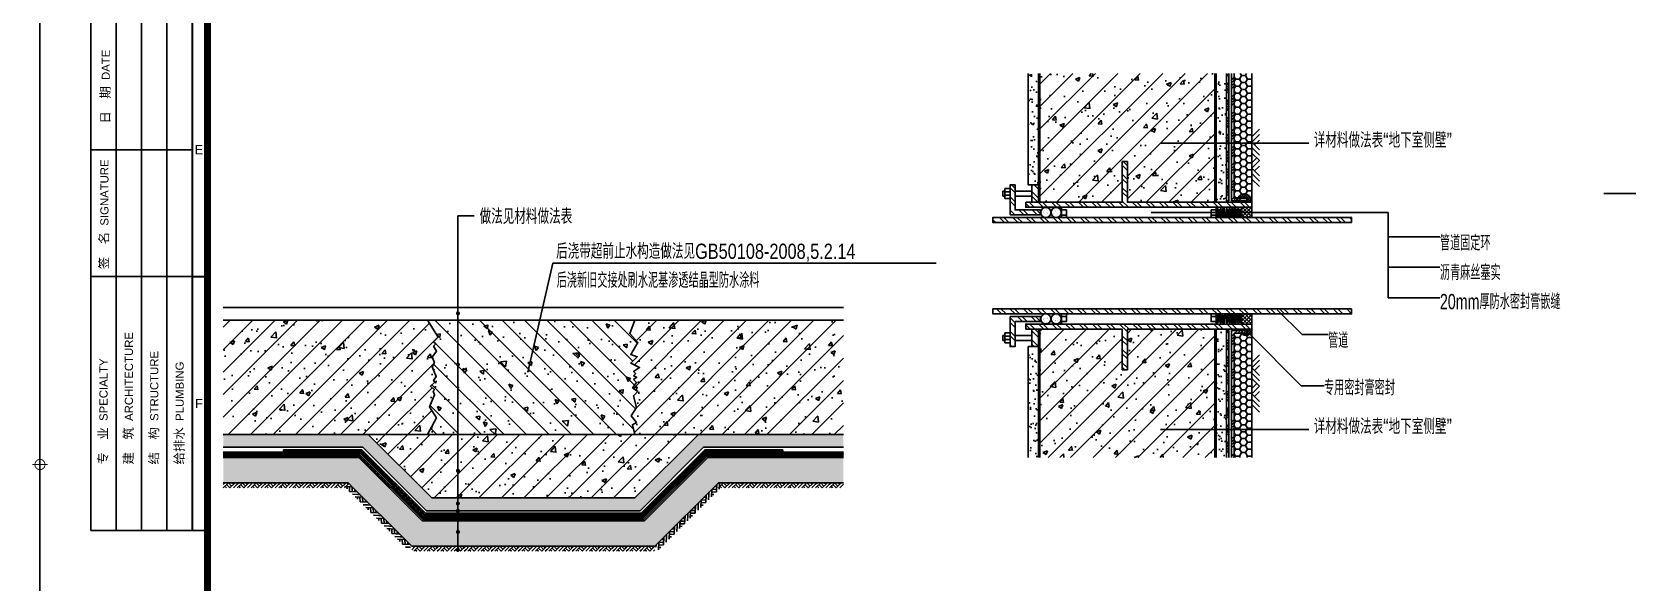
# Model space of a CAD drawing. Extents: x 447078 to 1776277, y 243534 to 519428.
# Drawn here: x 518963 to 525244, y 293399 to 295565 of the extents above; entities that cross this region are included whole.
import ezdxf
from ezdxf.enums import TextEntityAlignment as Align

# ---------------------------------------------------------------- set-up
doc = ezdxf.new("R2010")
doc.units = 0
doc.header["$LTSCALE"] = 1000
doc.header["$MEASUREMENT"] = 0
for name, color, linetype in [('DETL-THIN', 192, 'Continuous'), ('ELEV-THIN', 9, 'Continuous'), ('G-0-XREF', 2, 'Continuous'), ('GNRL-ANNO-DIMS', 3, 'Continuous'), ('HATH', 8, 'Continuous'), ('PUB-TEXT', 7, 'Continuous'), ('WALL', 130, 'Continuous'), ('WALL-HATH', 251, 'Continuous'), ('WALL-SHER', 210, 'Continuous'), ('图框CCDI_B0GA1+0.00$0$G-ANNO-TEXT', 33, 'Continuous'), ('图框CCDI_B0GA1+0.00$0$G-BORD', 3, 'Continuous')]:
    doc.layers.add(name, color=color, linetype=linetype)
doc.styles.add('ZJDZ', font='zjdz-s.shx', dxfattribs={"width": 0.7, "bigfont": 'zjdz.shx'})
doc.styles.add('图框CCDI_B0GA1+0.00$0$CCDI_T_G01', font='arial.ttf')
pattern_1 = [(45, (525083.4796, 304103.722), (-4.4194174, 4.4194174), []), (135, (525083.4796, 304103.722), (-4.4194174, -4.4194174), [])]
pattern_2 = [(45, (129581.165, 383106.45), (-44.194174, 44.194174), []), (50, (129581.16, 383106.45), (179.315046, -15.688034), [18.75, -206.25]), (355, (129581.16, 383106.45), (-34.68783, 188.04803), [15, -165]), (100.4514, (129596.1, 383105.14), (144.627345, 172.359886), [15.93505, -175.28553]), (46.1842, (129581.16, 383156.45), (266.81026, -41.37975), [28.125, -309.375]), (96.6356, (129603.4, 383153), (233.66568, 243.52947), [23.90257, -262.92825]), (351.1842, (129581.16, 383156.45), (233.66549, 243.52965), [22.5, -247.5]), (21, (129606.16, 383143.95), (149.226763, -100.65472), [18.75, -206.25]), (326, (129606.16, 383143.95), (60.82883, 181.28751), [15, -165]), (71.4514, (129618.6, 383135.56), (210.05566, 80.632624), [15.93505, -175.28553]), (37.5, (129581.165, 383106.45), (3.039964, 83.223463), [0, -163, 0, -167.5, 0, -165.625]), (7.5, (129581.165, 383106.45), (65.767384, 98.602928), [0, -95.5, 0, -159.25, 0, -63.125]), (327.5, (129525.415, 383106.45), (133.455609, -5.638718), [0, -62.5, 0, -195, 0, -258.75]), (317.5, (129500.41, 383106.45), (145.796542, 25.026246), [0, -81.25, 0, -129.5, 0, -183.75])]
pattern_3 = [(0, (129581.165, 383106.451), (23.8125, 13.74815), [15.875, -31.75]), (120, (129581.165, 383106.451), (-23.81249716, 13.74815493), [15.875, -31.75]), (60, (129581.165, 383106.451), (2.84e-06, 27.49630493), [-31.75, 15.875])]
pattern_4 = [(37.5, (129581.165, 383106.45), (-1.6000313, 48.9413237), [0, -38.608, 0, -43.18, 0, -41.275]), (7.5, (129581.165, 383106.45), (44.952328, 71.68251), [0, -20.828, 0, -34.798, 0, -13.335]), (327.5, (129549.923, 383106.45), (79.099237, 0.1437185), [0, -12.7, 0, -45.72, 0, -59.69]), (317.5, (129549.92, 383106.45), (76.355645, 22.292932), [0, -6.35, 0, -29.972, 0, -34.29])]
pattern_5 = [(45, (129581.165, 383106.45), (-33.6759605, 33.6759605), []), (45, (129592.39, 383106.45), (-33.6759605, 33.6759605), []), (45, (129603.616, 383106.45), (-33.6759605, 33.6759605), []), (45, (129614.84, 383106.45), (-33.6759605, 33.6759605), [])]
pattern_6 = [(50, (129116.3, 385695.5), (71.726018, -6.2752135), [7.5, -82.5]), (355, (129116.3, 385695.5), (-13.875133, 75.219213), [6, -66]), (100.4514, (129122.276, 385694.975), (57.850938, 68.943954), [6.374019, -70.114211]), (46.1842, (129116.3, 385715.5), (106.724105, -16.551901), [11.25, -123.75]), (96.6356, (129125.19, 385714.12), (93.46627, 97.411787), [9.56103, -105.1713]), (351.1842, (129116.3, 385715.5), (93.466195, 97.41186), [9, -99]), (21, (129126.3, 385710.5), (59.690705, -40.261889), [7.5, -82.5]), (326, (129126.3, 385710.5), (24.331533, 72.515005), [6, -66]), (71.4514, (129131.27, 385707.14), (84.022263, 32.25305), [6.374019, -70.114211]), (37.5, (129116.3, 385695.498), (1.2159855, 33.2893854), [0, -65.2, 0, -67, 0, -66.25]), (7.5, (129116.3, 385695.498), (26.3069537, 39.4411712), [0, -38.2, 0, -63.7, 0, -25.25]), (327.5, (129094, 385695.498), (53.3822436, -2.2554872), [0, -25, 0, -78, 0, -103.5]), (317.5, (129084, 385695.5), (58.318617, 10.010498), [0, -32.5, 0, -51.8, 0, -73.5])]
pattern_7 = [(45, (129116.3, 385695.5), (-44.194174, 44.194174), []), (50, (129116.3, 385695.5), (179.315046, -15.688034), [18.75, -206.25]), (355, (129116.3, 385695.5), (-34.68783, 188.04803), [15, -165]), (100.4514, (129131.24, 385694.19), (144.627345, 172.359886), [15.93505, -175.28553]), (46.1842, (129116.3, 385745.5), (266.81026, -41.37975), [28.125, -309.375]), (96.6356, (129138.53, 385742.05), (233.66568, 243.52947), [23.90257, -262.92825]), (351.1842, (129116.3, 385745.5), (233.66549, 243.52965), [22.5, -247.5]), (21, (129141.3, 385733), (149.226763, -100.65472), [18.75, -206.25]), (326, (129141.3, 385733), (60.82883, 181.28751), [15, -165]), (71.4514, (129153.73, 385724.61), (210.05566, 80.632624), [15.93505, -175.28553]), (37.5, (129116.3, 385695.5), (3.039964, 83.223463), [0, -163, 0, -167.5, 0, -165.625]), (7.5, (129116.3, 385695.5), (65.767384, 98.602928), [0, -95.5, 0, -159.25, 0, -63.125]), (327.5, (129060.55, 385695.5), (133.455609, -5.638718), [0, -62.5, 0, -195, 0, -258.75]), (317.5, (129035.55, 385695.5), (145.796542, 25.026246), [0, -81.25, 0, -129.5, 0, -183.75])]
pattern_8 = [(45, (129116.299, 385695.498), (-13.4703842, 13.4703842), []), (45, (129120.79, 385695.498), (-13.4703842, 13.4703842), []), (45, (129125.28, 385695.498), (-13.4703842, 13.4703842), []), (45, (129129.77, 385695.498), (-13.4703842, 13.4703842), [])]

# ---------------------------------------------------------------- blocks, each defined once
blk = doc.blocks.new('图框CCDI_B0GA1+0.00$0$MidPoitent')
at = {"const_width": 0.18}
for points in [[(-1.5, 0), (1.5, 0)], [(0, -1.5), (0, 1.5)]]:
    blk.add_lwpolyline(points, dxfattribs=at)
blk.add_lwpolyline([(0, -1, 1), (0, 1, 1), (0, -1, 1)], format="xyb", dxfattribs=at)
blk = doc.blocks.new('图框CCDI_B0GA1+0.00')
at = {"layer": '图框CCDI_B0GA1+0.00$0$G-BORD'}
for p, q in [((1500, 58400), (1500, 28400)), ((2000, 58400), (2000, 28400)), ((2500, 58400), (2500, 28400)), ((3000, 35900), (1000, 35900)), ((3000, 33400), (1000, 33400)), ((3050, 33400), (3300, 33400)), ((3300, 28400), (3050, 28400)), ((3300, 28400), (3050, 28400))]:
    blk.add_line(p, q, dxfattribs=at)
blk.add_lwpolyline([(0, 59400), (84100, 59400), (84100, 0), (0, 0)], close=True, dxfattribs=at)
at = {"layer": '图框CCDI_B0GA1+0.00$0$G-BORD', "const_width": 35}
for points in [[(1000, 58400), (1000, 28400)], [(3000, 58400), (3000, 28400)], [(3300, 33400), (3000, 33400)], [(3300, 28400), (1000, 28400)]]:
    blk.add_lwpolyline(points, dxfattribs=at)
at = {"layer": '图框CCDI_B0GA1+0.00$0$G-BORD', "const_width": 140}
blk.add_lwpolyline([(3300, 58400), (83100, 58400), (83100, 1000), (3300, 1000)], close=True, dxfattribs=at)
at = {"layer": '图框CCDI_B0GA1+0.00$0$G-BORD', "xscale": 100, "yscale": 100, "zscale": 100, "rotation": 180}
blk.add_blockref('图框CCDI_B0GA1+0.00$0$MidPoitent', (0, 29700), dxfattribs=at)
at = {"layer": '图框CCDI_B0GA1+0.00$0$G-ANNO-TEXT', "style": '图框CCDI_B0GA1+0.00$0$CCDI_T_G01'}
for s, p in [('E', (3128, 35900)), ('F', (3130, 30900))]:
    blk.add_text(s, height=180, dxfattribs=at).set_placement(p, align=Align.MIDDLE_CENTER)
at = {"layer": '图框CCDI_B0GA1+0.00$0$G-ANNO-TEXT', "char_height": 200, "rotation": 90, "style": '图框CCDI_B0GA1+0.00$0$CCDI_T_G01'}
for s, insert, width, attachment_point, line_spacing_factor in [('{\\fSimSun|b0|i0|c134|p54;\\H0.9x;日  期 \\fArial|b0|i0|c0|p39;\\H0.8889x;DATE}', (1295, 37141), 2500, 5, 0.96), ('{\\fSimSun|b0|i0|c134|p54;\\H0.9x;签  名 \\fArial|b0|i0|c0|p34;\\H0.8889x;SIGNATURE}', (1268, 33546), 3400, 4, 0.9), ('{\\fSimSun|b0|i0|c134|p54;\\H0.9x;建  筑\\fSimSun|b0|i0|c0|p54; \\fArial|b0|i0|c0|p34;\\H0.8889x;ARCHITECTURE}', (1750, 29700), 5000, 4, 0.9), ('{\\fSimSun|b0|i0|c134|p54;\\H0.9x;专  业\\fSimSun|b0|i0|c0|p54; \\fArial|b0|i0|c0|p34;\\H0.8889x;SPECIALTY}', (1250, 29700), 5000, 4, 0.9), ('{\\fSimSun|b0|i0|c134|p54;\\H0.9x;结  构\\fSimSun|b0|i0|c0|p54; \\fArial|b0|i0|c0|p34;\\H0.8889x;STRUCTURE}', (2250, 29700), 5000, 4, 0.9), ('{\\fSimSun|b0|i0|c134|p54;\\H0.9x;给排水\\fSimSun|b0|i0|c0|p54; \\fArial|b0|i0|c0|p34;\\H0.8889x;PLUMBING}', (2750, 29700), 3400, 4, 0.9)]:
    blk.add_mtext(s, dxfattribs=dict(at, insert=insert, width=width, attachment_point=attachment_point, line_spacing_factor=line_spacing_factor))
blk = doc.blocks.new('EARTH')
at = {"layer": 'ELEV-THIN'}
for p, q in [((-3, -3), (0, 0)), ((3, -3), (0, 0)), ((7.24, -3), (10.24, 0)), ((13.24, -3), (10.24, 0)), ((-7.24, -3), (-4.24, 0)), ((-5.12, -3), (-2.12, 0)), ((0.88, -3), (-1.06, -1.06)), ((4.06, -1.94), (2.12, 0)), ((3, -3), (6, 0)), ((5.12, -3), (8.12, 0)), ((11.12, -3), (9.18, -1.06)), ((15.36, -3), (12.36, 0))]:
    blk.add_line(p, q, dxfattribs=at)
blk = doc.blocks.new('*X3559')
at = {"color": 0}
for p, q in [((2211.16, -440.49), (2213.08, -438.57)), ((2211.16, -439.79), (2212.37, -438.57)), ((2211.16, -439.08), (2211.67, -438.57)), ((2212.58, -440.57), (2211.16, -439.15)), ((2213.16, -440.44), (2211.29, -438.57)), ((2211.79, -440.57), (2213.16, -439.2)), ((2213.16, -439.73), (2211.99, -438.57)), ((2213.16, -439.03), (2212.7, -438.57)), ((2211.87, -440.57), (2211.16, -439.86)), ((2211.17, -440.57), (2211.16, -440.56)), ((2212.49, -440.57), (2213.16, -439.91))]:
    blk.add_line(p, q, dxfattribs=at)
blk = doc.blocks.new('*X3560')
at = {"color": 0}
for p, q in [((2157.15, -439.67), (2157.15, -439.67)), ((2157.19, -439.39), (2157.19, -439.39)), ((2157.19, -439.56), (2157.19, -439.56)), ((2157.42, -439.21), (2157.42, -439.21)), ((2157.75, -438.93), (2157.75, -438.93)), ((2157.83, -438.9), (2157.83, -438.9)), ((2157.83, -439.58), (2157.83, -439.58)), ((2157.92, -439.66), (2157.92, -439.66)), ((2158.09, -439.55), (2158.09, -439.55)), ((2158.46, -439.4), (2158.46, -439.4)), ((2158.5, -439.5), (2158.5, -439.5)), ((2158.74, -439.56), (2158.74, -439.56)), ((2159.14, -438.88), (2159.14, -438.88)), ((2159.18, -439.41), (2159.18, -439.41)), ((2159.31, -438.93), (2159.31, -438.93)), ((2159.42, -439.22), (2159.42, -439.22)), ((2159.44, -439.37), (2159.44, -439.37)), ((2159.52, -439.31), (2159.52, -439.31)), ((2159.81, -439.35), (2159.81, -439.35)), ((2159.84, -439.32), (2159.84, -439.32)), ((2160.3, -439.56), (2160.3, -439.56)), ((2160.52, -439.23), (2160.52, -439.23)), ((2156.74, -439.73), (2156.74, -439.73)), ((2157.22, -440.35), (2157.22, -440.35)), ((2157.4, -439.7), (2157.4, -439.7)), ((2157.86, -439.86), (2157.86, -439.86)), ((2158.01, -439.75), (2158.01, -439.75)), ((2158.15, -440.18), (2158.15, -440.18)), ((2158.95, -439.7), (2158.95, -439.7)), ((2159.17, -439.84), (2159.17, -439.84)), ((2159.71, -440.18), (2159.71, -440.18)), ((2159.85, -440.31), (2159.85, -440.31)), ((2159.95, -439.71), (2159.95, -439.71)), ((2160.45, -439.85), (2160.45, -439.85)), ((2160.45, -440.16), (2160.45, -440.16)), ((2160.51, -439.69), (2160.51, -439.69))]:
    blk.add_line(p, q, dxfattribs=at)
blk = doc.blocks.new('$LinePat$素土夯实')
at = {"color": 0}
for p, q in [((0, -210), (210, 0)), ((120, -300), (420, 0)), ((420, 0), (608, -188)), ((495, -300), (795, 0)), ((615, 0), (705, -90)), ((210, -210), (300, -300)), ((315, -105), (502, -293)), ((705, -300), (795, -210))]:
    blk.add_line(p, q, dxfattribs=at)

msp = doc.modelspace()

# ---------------------------------------------------------------- hatches: boundary and pattern name
at = {"layer": 'HATH'}
h = msp.add_hatch(dxfattribs=at)
h.set_pattern_fill('HONEY', color=256, scale=10, style=0)
h.set_pattern_definition(pattern_3)
h.paths.add_polyline_path([(523766.4, 295401.2), (523696.4, 295401.2), (523696.4, 294909.6), (523711.4, 294909.6, -0.763796), (523766.4, 294902.6), (523766.4, 294939.6)])
h = msp.add_hatch(dxfattribs=at)
h.set_pattern_fill('ANSI32', color=256, scale=100, angle=1530, style=0)
h.set_pattern_definition([(135, (447213.826, 303147.238), (-26.516504, -26.516504), []), (135, (447213.826, 303164.916), (-26.516504, -26.516504), [])])
h.paths.add_polyline_path([(524159, 294814.6), (522747.2, 294814.6), (522747.2, 294834.6), (524159, 294834.6)])
h.paths.add_polyline_path([(522876.5, 294894.6), (523256.4, 294894.6), (523256.4, 295054.6), (523276.4, 295054.6), (523276.4, 294894.6), (523766.4, 294894.6), (523766.4, 294874.6), (522876.5, 294874.6)])
h.paths.add_polyline_path([(522814.4, 294844.6), (522934.4, 294844.6), (522934.4, 294864.6), (522834.4, 294864.6), (522834.4, 294962.9), (522814.4, 294962.9)])
h.paths.add_polyline_path([(522900.5, 294962.9), (522900.5, 294894.6), (522926.4, 294894.6), (522926.4, 294962.9)], flags=17)
h.paths.add_polyline_path([(524159, 294474.6), (522747.2, 294474.6), (522747.2, 294454.6), (524159, 294454.6)])
h.paths.add_polyline_path([(522814.4, 294444.6), (522934.4, 294444.6), (522934.4, 294424.6), (522834.4, 294424.6), (522834.4, 294326.2), (522814.4, 294326.2)])
h.paths.add_polyline_path([(522900.5, 294326.2), (522900.5, 294394.6), (522926.4, 294394.6), (522926.4, 294326.2)], flags=17)
h.paths.add_polyline_path([(522876.5, 294394.6), (523256.4, 294394.6), (523256.4, 294234.6), (523276.4, 294234.6), (523276.4, 294394.6), (523766.4, 294394.6), (523766.4, 294414.6), (522876.5, 294414.6)])
h = msp.add_hatch(dxfattribs=at)
h.set_pattern_fill('ANSI37', color=256, scale=50, angle=1440, style=0)
h.set_pattern_definition(pattern_1)
h.paths.add_polyline_path([(523711.4, 294909.6), (523746.4, 294909.6), (523746.4, 294899.6), (523746.4, 294894.6), (523766.4, 294894.6), (523766.4, 294902.6, 0.763796)])
h = msp.add_hatch(dxfattribs=at)
h.set_pattern_fill('HONEY', color=256, scale=10, style=0)
h.set_pattern_definition(pattern_3)
h.paths.add_polyline_path([(523766.4, 294390.9, -0.705071), (523724.3, 294379.6), (523696.4, 294379.6), (523696.4, 293889.4), (523766.4, 293889.4)])
h = msp.add_hatch(dxfattribs=at)
h.set_pattern_fill('ANSI37', color=256, scale=50, angle=1440, style=0)
h.set_pattern_definition(pattern_1)
h.paths.add_polyline_path([(523766.4, 294390.9), (523766.4, 294394.6), (523746.4, 294394.6), (523746.4, 294389.6), (523746.4, 294379.6), (523724.3, 294379.6, 0.705071)])
h = msp.add_hatch(dxfattribs=at)
h.set_pattern_fill('ANSI34', color=256, scale=2, style=0)
h.set_pattern_definition(pattern_8)
h.paths.add_polyline_path([(520258.3, 293909.8), (519716.4, 293909.8), (519716.4, 293904.8), (520256.2, 293904.8), (520506.2, 293654.8), (520937.3, 293654.8), (520937.3, 293659.8), (520508.3, 293659.8)])
h = msp.add_hatch(dxfattribs=at)
h.set_pattern_fill('ANSI34', color=256, scale=2, style=0)
h.set_pattern_definition(pattern_8)
h.paths.add_polyline_path([(520254.1, 293899.8), (519716.4, 293899.8), (519716.4, 293894.8), (520252, 293894.8), (520502, 293644.8), (520937.3, 293644.8), (520937.3, 293649.8), (520504.1, 293649.8)])
h = msp.add_hatch(dxfattribs=at)
h.set_pattern_fill('ANSI34', color=256, scale=2, style=0)
h.set_pattern_definition(pattern_8)
h.paths.add_polyline_path([(520262.4, 293919.8), (519954.1, 293919.8), (519954.1, 293914.8), (520260.3, 293914.8), (520510.3, 293664.8), (520937.3, 293664.8), (520937.3, 293669.8), (520512.4, 293669.8)])
h = msp.add_hatch(dxfattribs=at)
h.set_pattern_fill('ANSI34', color=256, scale=2, style=0)
h.set_pattern_definition(pattern_8)
h.paths.add_polyline_path([(521920.4, 293919.8), (521612.1, 293919.8), (521362.1, 293669.8), (520937.3, 293669.8), (520937.3, 293664.8), (521364.2, 293664.8), (521614.2, 293914.8), (521920.4, 293914.8)])
h = msp.add_hatch(dxfattribs=at)
h.set_pattern_fill('ANSI34', color=256, scale=2, style=0)
h.set_pattern_definition(pattern_8)
h.paths.add_polyline_path([(522158.1, 293909.8), (521616.2, 293909.8), (521366.2, 293659.8), (520937.3, 293659.8), (520937.3, 293654.8), (521368.3, 293654.8), (521618.3, 293904.8), (522158.1, 293904.8)])
h = msp.add_hatch(dxfattribs=at)
h.set_pattern_fill('ANSI34', color=256, scale=2, style=0)
h.set_pattern_definition(pattern_8)
h.paths.add_polyline_path([(522158.1, 293904.8), (521618.3, 293904.8), (521368.3, 293654.8), (520937.3, 293654.8), (520937.3, 293649.8), (521370.4, 293649.8), (521620.4, 293899.8), (522158.1, 293899.8)])
at = {"layer": 'WALL-HATH'}
h = msp.add_hatch(dxfattribs=at)
h.set_pattern_fill('AR-SAND', color=256, scale=20, style=0)
h.set_pattern_definition(pattern_4)
h.paths.add_polyline_path([(522886.4, 294962.9), (522900.5, 294962.9), (522926.4, 294962.9), (522926.4, 295401.2), (522886.4, 295401.2)])
h = msp.add_hatch(dxfattribs=at)
h.set_pattern_fill('钢筋混凝土', color=256, scale=25, style=0)
h.set_pattern_definition(pattern_2)
h.paths.add_polyline_path([(523276.4, 295054.6), (523276.4, 294894.6), (523620.4, 294894.6), (523620.4, 295401.2), (522932.4, 295401.2), (522932.4, 294894.6), (523256.4, 294894.6), (523256.4, 295054.6)])
h = msp.add_hatch(dxfattribs=at)
h.set_pattern_fill('AR-SAND', color=256, scale=20, style=0)
h.set_pattern_definition(pattern_4)
h.paths.add_polyline_path([(523666.4, 295401.2), (523626.4, 295401.2), (523626.4, 294894.6), (523666.4, 294894.6), (523666.4, 294899.6)])
h = msp.add_hatch(dxfattribs=at)
h.set_pattern_fill('ANSI34', color=256, scale=5, style=0)
h.set_pattern_definition(pattern_5)
h.paths.add_polyline_path([(523666.4, 294899.6), (523676.4, 294899.6), (523676.4, 295401.2), (523666.4, 295401.2)])
h.paths.add_polyline_path([(523686.4, 294899.6), (523746.4, 294899.6), (523746.4, 294909.6), (523696.4, 294909.6), (523696.4, 295401.2), (523686.4, 295401.2)])
h = msp.add_hatch(dxfattribs=at)
h.set_pattern_fill('钢筋混凝土', color=256, scale=25, style=0)
h.set_pattern_definition(pattern_7)
h.paths.add_polyline_path([(520538.6, 294246.6), (520547.9, 294262.9), (520538.6, 294284.8), (520556.5, 294308.4), (520544.7, 294327.3), (520553.4, 294336.4), (520544.9, 294344.4), (520562.1, 294362.8), (520520.9, 294429.8), (519716.4, 294429.8), (519716.4, 293979.8), (520520.9, 293979.8), (520556, 294045.8), (520528.7, 294088.4), (520548.8, 294136.2), (520543.2, 294150.8), (520547.9, 294156), (520532.3, 294169.8), (520549.3, 294186.2), (520544.4, 294192.6), (520555, 294208.2)])
h.paths.add_polyline_path([(522158.1, 294429.8), (521337.3, 294429.8), (521317, 294377.8), (521348.9, 294342), (521321, 294294.3), (521346.5, 294285.9), (521321.1, 294261.4), (521355.5, 294243.1), (521332.2, 294228), (521339.8, 294220.3), (521340.5, 294219.6), (521332, 294210.9), (521344.3, 294205.2), (521332, 294195.9), (521337.3, 294191.1), (521343.7, 294185.2), (521328.5, 294163.8), (521348.5, 294149.1), (521331.9, 294131.9), (521344.1, 294086.6), (521323, 294053.3), (521343.3, 294027.7), (521327.5, 294018.5), (521337.3, 293979.8), (522158.1, 293979.8)])
h = msp.add_hatch(dxfattribs=at)
h.set_pattern_fill('钢筋混凝土', color=256, scale=25, angle=90, style=0)
h.set_pattern_definition([(135, (129116.3, 385695.5), (-44.194174, -44.194174), []), (140, (129116.3, 385695.5), (15.688034, 179.315046), [18.75, -206.25]), (85, (129116.3, 385695.5), (-188.04803, -34.68783), [15, -165]), (190.4514, (129117.6, 385710.44), (-172.359886, 144.627345), [15.93505, -175.28553]), (136.1842, (129066.3, 385695.5), (41.37975, 266.81026), [28.125, -309.375]), (186.6356, (129069.75, 385717.73), (-243.52947, 233.66568), [23.90257, -262.92825]), (81.1842, (129066.3, 385695.5), (-243.52965, 233.66549), [22.5, -247.5]), (111, (129078.8, 385720.5), (100.65472, 149.226763), [18.75, -206.25]), (56, (129078.8, 385720.5), (-181.28751, 60.82883), [15, -165]), (161.4514, (129087.19, 385732.93), (-80.632624, 210.05566), [15.93505, -175.28553]), (127.5, (129116.3, 385695.5), (-83.223463, 3.039964), [0, -163, 0, -167.5, 0, -165.625]), (97.5, (129116.3, 385695.5), (-98.602928, 65.767384), [0, -95.5, 0, -159.25, 0, -63.125]), (57.5, (129116.3, 385639.75), (5.638718, 133.455609), [0, -62.5, 0, -195, 0, -258.75]), (47.5, (129116.3, 385614.75), (-25.026246, 145.796542), [0, -81.25, 0, -129.5, 0, -183.75])])
h.paths.add_polyline_path([(521337.3, 293979.8), (521319.9, 294048.5), (521344.1, 294086.6), (521324.7, 294158.6), (521343.7, 294185.2), (521324.3, 294203), (521340.5, 294219.6), (521339.8, 294220.3), (521332.2, 294228), (521355.5, 294243.1), (521321.1, 294261.4), (521346.5, 294285.9), (521321, 294294.3), (521348.9, 294342), (521317, 294377.8), (521337.3, 294429.8), (520520.9, 294429.8), (520562.1, 294362.8), (520544.9, 294344.4), (520553.4, 294336.4), (520544.7, 294327.3), (520556.5, 294308.4), (520538.6, 294284.8), (520547.9, 294262.9), (520538.6, 294246.6), (520560, 294196.6), (520532.3, 294169.8), (520554.6, 294150.1), (520528.7, 294088.4), (520556, 294045.8), (520520.9, 293979.8)])
h = msp.add_hatch(dxfattribs=at)
h.set_pattern_fill('钢筋混凝土', color=256, scale=25, style=0)
h.set_pattern_definition(pattern_2)
h.paths.add_polyline_path([(523276.4, 294394.6), (523276.4, 294234.6), (523256.4, 294234.6), (523256.4, 294394.6), (522932.4, 294394.6), (522932.4, 293889.4), (523620.4, 293889.4), (523620.4, 294394.6)])
h = msp.add_hatch(dxfattribs=at)
h.set_pattern_fill('AR-SAND', color=256, scale=20, style=0)
h.set_pattern_definition(pattern_4)
h.paths.add_polyline_path([(523666.4, 294389.6), (523666.4, 294394.6), (523626.4, 294394.6), (523626.4, 293889.4), (523666.4, 293889.4)])
h = msp.add_hatch(dxfattribs=at)
h.set_pattern_fill('ANSI34', color=256, scale=5, style=0)
h.set_pattern_definition(pattern_5)
h.paths.add_polyline_path([(523666.4, 293889.4), (523676.4, 293889.4), (523676.4, 294389.6), (523666.4, 294389.6)])
h.paths.add_polyline_path([(523686.4, 293889.4), (523696.4, 293889.4), (523696.4, 294379.6), (523746.4, 294379.6), (523746.4, 294389.6), (523686.4, 294389.6)])
h = msp.add_hatch(dxfattribs=at)
h.set_pattern_fill('AR-SAND', color=256, scale=20, style=0)
h.set_pattern_definition(pattern_4)
h.paths.add_polyline_path([(522926.4, 294326.2), (522900.5, 294326.2), (522886.4, 294326.2), (522886.4, 293889.4), (522926.4, 293889.4)])
h = msp.add_hatch(dxfattribs=at)
h.set_pattern_fill('混凝土', color=256, scale=10, style=0)
h.set_pattern_definition(pattern_6)
h.paths.add_polyline_path([(520287.3, 293979.8), (519716.4, 293979.8), (519716.4, 293929.8), (520266.5, 293929.8), (520516.5, 293679.8), (521358, 293679.8), (521608, 293929.8), (522158.1, 293929.8), (522158.1, 293979.8), (521587.3, 293979.8), (521337.3, 293729.8), (520537.3, 293729.8)])
h = msp.add_hatch(dxfattribs=at)
h.set_pattern_fill('钢筋混凝土', color=256, scale=25, style=0)
h.set_pattern_definition(pattern_7)
h.paths.add_polyline_path([(520287.3, 293979.8), (520537.3, 293729.8), (521337.3, 293729.8), (521587.3, 293979.8)])
h = msp.add_hatch(dxfattribs=at)
h.set_pattern_fill('混凝土', color=256, scale=10, style=0)
h.set_pattern_definition(pattern_6)
h.paths.add_polyline_path([(521666, 293789.8), (522158.1, 293789.8), (522158.1, 293889.8), (521624.5, 293889.8), (521374.5, 293639.8), (520500, 293639.8), (520250, 293889.8), (519716.4, 293889.8), (519716.4, 293789.8), (520208.6, 293789.8), (520458.6, 293539.8), (521416, 293539.8)])

# ---------------------------------------------------------------- linework, layer by layer
at = {"layer": 'DETL-THIN'}
for p, q in [((522926.4, 295401.2), (522926.4, 294962.9)), ((523626.4, 295401.2), (523626.4, 294894.6)), ((523666.4, 294899.6), (523666.4, 295401.2)), ((523676.4, 295401.2), (523676.4, 294899.6)), ((523686.4, 295401.2), (523686.4, 294899.6)), ((523696.4, 295401.2), (523696.4, 294909.6)), ((523766.4, 295401.2), (523766.4, 294939.6)), ((522794.4, 294938.8), (522785.5, 294938.8)), ((522785.5, 294938.8), (522785.5, 294918.8)), ((522794.4, 294918.8), (522785.5, 294918.8)), ((522794.4, 294948.8), (522794.4, 294908.8)), ((522814.4, 294948.8), (522794.4, 294948.8)), ((522814.4, 294935.4), (522794.4, 294935.4)), ((522814.4, 294922.2), (522794.4, 294922.2)), ((522814.4, 294908.8), (522794.4, 294908.8)), ((522900.5, 294938.8), (522834.4, 294938.8)), ((522900.5, 294918.8), (522834.4, 294918.8)), ((523696.4, 294909.6), (523746.4, 294909.6)), ((523746.4, 294909.6), (523746.4, 294899.6)), ((523766.4, 294939.6), (523766.4, 294894.6)), ((523016.5, 294843.9), (523016.5, 294834.6)), ((523036.5, 294843.9), (523036.5, 294834.6)), ((523606.4, 294843.9), (523606.4, 294834.6)), ((523626.4, 294843.9), (523626.4, 294834.6)), ((523676.4, 294899.6), (523666.4, 294899.6)), ((523666.4, 294899.6), (523666.4, 294894.6)), ((523746.4, 294899.6), (523686.4, 294899.6)), ((523746.4, 294899.6), (523746.4, 294894.6)), ((519716.4, 294479.8), (522158.1, 294479.8)), ((523016.5, 294445.2), (523016.5, 294454.6)), ((523036.5, 294445.2), (523036.5, 294454.6)), ((523606.4, 294445.2), (523606.4, 294454.6)), ((523626.4, 294445.2), (523626.4, 294454.6)), ((522794.4, 294370.4), (522785.5, 294370.4)), ((522785.5, 294350.4), (522785.5, 294370.4)), ((522794.4, 294350.4), (522785.5, 294350.4)), ((522814.4, 294380.4), (522794.4, 294380.4)), ((522794.4, 294340.4), (522794.4, 294380.4)), ((522814.4, 294367), (522794.4, 294367)), ((522814.4, 294353.8), (522794.4, 294353.8)), ((522814.4, 294340.4), (522794.4, 294340.4)), ((522900.5, 294370.4), (522834.4, 294370.4)), ((522900.5, 294350.4), (522834.4, 294350.4)), ((522926.4, 293889.4), (522926.4, 294394.6)), ((523626.4, 293889.4), (523626.4, 294394.6)), ((523666.4, 294389.6), (523666.4, 294394.6)), ((523666.4, 294389.6), (523666.4, 293889.4)), ((523666.4, 294389.6), (523676.4, 294389.6)), ((523676.4, 293889.4), (523676.4, 294389.6)), ((523686.4, 293889.4), (523686.4, 294389.6)), ((523746.4, 294389.6), (523686.4, 294389.6)), ((523696.4, 294379.6), (523746.4, 294379.6)), ((523696.4, 293889.4), (523696.4, 294379.6)), ((523746.4, 294389.6), (523746.4, 294394.6)), ((523746.4, 294379.6), (523746.4, 294389.6)), ((523766.4, 293889.4), (523766.4, 294394.6)), ((519716.4, 293909.8), (520258.3, 293909.8)), ((519716.4, 293904.8), (520256.2, 293904.8)), ((519716.4, 293899.8), (520254.1, 293899.8)), ((519954.1, 293919.8), (520262.4, 293919.8)), ((519954.1, 293914.8), (519954.1, 293919.8)), ((519954.1, 293914.8), (520260.3, 293914.8)), ((520254.1, 293899.8), (520504.1, 293649.8)), ((520256.2, 293904.8), (520506.2, 293654.8)), ((520258.3, 293909.8), (520508.3, 293659.8)), ((520260.3, 293914.8), (520510.3, 293664.8)), ((520262.4, 293919.8), (520512.4, 293669.8)), ((521612.1, 293919.8), (521362.1, 293669.8)), ((521614.2, 293914.8), (521364.2, 293664.8)), ((521616.2, 293909.8), (521366.2, 293659.8)), ((521618.3, 293904.8), (521368.3, 293654.8)), ((521620.4, 293899.8), (521370.4, 293649.8)), ((521920.4, 293919.8), (521612.1, 293919.8)), ((521920.4, 293914.8), (521614.2, 293914.8)), ((522158.1, 293909.8), (521616.2, 293909.8)), ((522158.1, 293904.8), (521618.3, 293904.8)), ((522158.1, 293899.8), (521620.4, 293899.8)), ((521920.4, 293914.8), (521920.4, 293919.8)), ((519716.4, 293894.8), (520252, 293894.8)), ((519716.4, 293889.8), (520250, 293889.8)), ((520250, 293889.8), (520500, 293639.8)), ((520252, 293894.8), (520502, 293644.8)), ((521622.5, 293894.8), (521372.5, 293644.8)), ((521624.5, 293889.8), (521374.5, 293639.8)), ((522158.1, 293894.8), (521622.5, 293894.8)), ((521624.5, 293889.8), (522158.1, 293889.8)), ((520504.1, 293649.8), (520937.3, 293649.8)), ((520506.2, 293654.8), (520937.3, 293654.8)), ((520508.3, 293659.8), (520937.3, 293659.8)), ((520510.3, 293664.8), (520937.3, 293664.8)), ((520512.4, 293669.8), (520937.3, 293669.8)), ((521362.1, 293669.8), (520937.3, 293669.8)), ((521364.2, 293664.8), (520937.3, 293664.8)), ((521366.2, 293659.8), (520937.3, 293659.8)), ((521368.3, 293654.8), (520937.3, 293654.8)), ((521370.4, 293649.8), (520937.3, 293649.8)), ((520500, 293639.8), (521374.5, 293639.8)), ((520502, 293644.8), (520937.3, 293644.8)), ((521372.5, 293644.8), (520937.3, 293644.8))]:
    msp.add_line(p, q, dxfattribs=at)
for points in [[(522886.4, 295401.2), (522886.4, 294962.9), (522900.5, 294962.9)], [(520520.9, 294429.8), (520562.1, 294362.8), (520544.9, 294344.4), (520553.4, 294336.4), (520544.7, 294327.3), (520556.5, 294308.4), (520538.6, 294284.8), (520547.9, 294262.9), (520538.6, 294246.6), (520555, 294208.2), (520544.4, 294192.6), (520549.3, 294186.2), (520532.3, 294169.8), (520547.9, 294156), (520543.2, 294150.8), (520548.8, 294136.2), (520528.7, 294088.4), (520556, 294045.8), (520520.9, 293979.8)], [(521337.3, 294429.8), (521317, 294377.8), (521348.9, 294342), (521321, 294294.3), (521346.5, 294285.9), (521346.5, 294285.9), (521346.5, 294285.9), (521321.1, 294261.4), (521355.5, 294243.1), (521332.2, 294228), (521339.8, 294220.3), (521340.5, 294219.6), (521332, 294210.9), (521344.3, 294205.2), (521332, 294195.9), (521332, 294195.9), (521337.3, 294191.1), (521343.7, 294185.2), (521328.5, 294163.8), (521348.5, 294149.1), (521331.9, 294131.9), (521344.1, 294086.6), (521323, 294053.3), (521343.3, 294027.7), (521327.5, 294018.5), (521337.3, 293979.8)], [(522886.4, 293889.4), (522886.4, 294326.2), (522900.5, 294326.2)]]:
    msp.add_lwpolyline(points, dxfattribs=at)
for points in [[(522876.5, 294894.6), (523256.4, 294894.6), (523256.4, 295054.6), (523276.4, 295054.6), (523276.4, 294894.6), (523766.4, 294894.6), (523766.4, 294874.6), (522876.5, 294874.6)], [(522814.4, 294844.6), (522934.4, 294844.6), (522934.4, 294864.6), (522834.4, 294864.6), (522834.4, 294962.9), (522814.4, 294962.9)], [(522900.5, 294962.9), (522900.5, 294894.6), (522926.4, 294894.6), (522926.4, 294962.9)], [(523016.5, 294864.6), (523011, 294874.6), (523016.5, 294874.6)], [(523016.5, 294864.6), (523036.5, 294864.6), (523036.5, 294843.9), (523016.5, 294843.9)], [(523626.4, 294864.6), (523606.4, 294864.6), (523606.4, 294843.9), (523626.4, 294843.9)], [(523626.4, 294864.6), (523631.9, 294874.6), (523626.4, 294874.6)], [(523766.4, 294874.6), (523726.4, 294874.6), (523726.4, 294834.6), (523766.4, 294834.6)], [(524159, 294814.6), (522747.2, 294814.6), (522747.2, 294834.6), (524159, 294834.6)], [(524159, 294474.6), (522747.2, 294474.6), (522747.2, 294454.6), (524159, 294454.6)], [(522814.4, 294444.6), (522934.4, 294444.6), (522934.4, 294424.6), (522834.4, 294424.6), (522834.4, 294326.2), (522814.4, 294326.2)], [(522876.5, 294394.6), (523256.4, 294394.6), (523256.4, 294234.6), (523276.4, 294234.6), (523276.4, 294394.6), (523766.4, 294394.6), (523766.4, 294414.6), (522876.5, 294414.6)], [(523016.5, 294424.6), (523011, 294414.6), (523016.5, 294414.6)], [(523016.5, 294424.6), (523036.5, 294424.6), (523036.5, 294445.2), (523016.5, 294445.2)], [(523626.4, 294424.6), (523606.4, 294424.6), (523606.4, 294445.2), (523626.4, 294445.2)], [(523626.4, 294424.6), (523631.9, 294414.6), (523626.4, 294414.6)], [(523766.4, 294414.6), (523726.4, 294414.6), (523726.4, 294454.6), (523766.4, 294454.6)], [(522900.5, 294326.2), (522900.5, 294394.6), (522926.4, 294394.6), (522926.4, 294326.2)]]:
    msp.add_lwpolyline(points, close=True, dxfattribs=at)
for centre in [(522955.6, 294854.1), (522995.9, 294854.1), (522955.6, 294435.1), (522995.9, 294435.1)]:
    msp.add_circle(centre, 19.8, dxfattribs=at)
for centre, radius, start, end in [((523737.9, 294898.6), 28.7, 351.98498, 157.50478), ((523743.3, 294392.8), 23.1, 214.73708, 4.51668)]:
    msp.add_arc(centre, radius, start, end, dxfattribs=at)
at = {"layer": 'GNRL-ANNO-DIMS'}
for p, q in [((523406.3, 295127.3), (523990.8, 295127.3)), ((525152.4, 294928.5), (525736.9, 294928.5)), ((520640.3, 293523.6), (520640.3, 294841.3)), ((520640.3, 294841.3), (520704.9, 294841.3)), ((523369.9, 294854.1), (524303.7, 294854.1)), ((524303.7, 294854.1), (524303.7, 294518.4)), ((524303.7, 294758.4), (524507, 294758.4)), ((524303.7, 294638.4), (524507, 294638.4)), ((523866.2, 294470.8), (523964.3, 294373.4)), ((524303.7, 294518.4), (524507, 294518.4)), ((523756.4, 294378), (523961.1, 294171.7)), ((524066.8, 294373.4), (523964.3, 294373.4)), ((523961.1, 294171.7), (524050.7, 294171.7)), ((523406.3, 294000.2), (523990.8, 294000.2))]:
    msp.add_line(p, q, dxfattribs=at)
at = {"layer": 'GNRL-ANNO-DIMS', "const_width": 8}
for points in [[(520640.3, 294453.2, 1), (520640.3, 294461.2, 1)], [(520640.3, 294453.2, 1), (520640.3, 294461.2, 1)], [(520640.3, 294251.9, 1), (520640.3, 294259.9, 1)], [(520640.3, 294251.9, 1), (520640.3, 294259.9, 1)], [(520640.3, 293833.3, 1), (520640.3, 293841.3, 1)], [(520640.3, 293833.3, 1), (520640.3, 293841.3, 1)], [(520640.3, 293704.3, 1), (520640.3, 293712.3, 1)], [(520640.3, 293704.3, 1), (520640.3, 293712.3, 1)], [(520640.3, 293675, 1), (520640.3, 293683, 1)], [(520640.3, 293675, 1), (520640.3, 293683, 1)], [(520640.3, 293661.3, 1), (520640.3, 293669.3, 1)], [(520640.3, 293661.3, 1), (520640.3, 293669.3, 1)], [(520640.3, 293644.6, 1), (520640.3, 293652.6, 1)], [(520640.3, 293644.6, 1), (520640.3, 293652.6, 1)], [(520640.3, 293592.1, 1), (520640.3, 293600.1, 1)], [(520640.3, 293521.4, 1), (520640.3, 293529.4, 1)]]:
    msp.add_lwpolyline(points, format="xyb", close=True, dxfattribs=at)
at = {"layer": 'HATH'}
for points in [[(523630.6, 294838.6), (523631.1, 294865, -1.197081), (523635.9, 294864.1), (523635.4, 294839.6, 1.586099), (523640.7, 294842), (523641.2, 294867, -0.895824), (523646.5, 294867.4), (523646.5, 294840, 0.926131), (523652.8, 294839.6), (523652.8, 294869.8, -1.197917), (523658.1, 294868.9), (523659, 294840, 0.900536), (523665.8, 294839.6), (523665.3, 294867, -1.114397), (523670.6, 294866.5), (523671, 294840.5, 0.707077), (523676.8, 294838.6), (523677.3, 294867, -1.07641), (523682.6, 294866.5), (523682.6, 294840.5, 1.308775), (523687.9, 294842), (523688.4, 294870.3, -0.983172), (523692.2, 294870.3, -0.00041), (523692.7, 294840.5, 0.984786), (523698.5, 294840.5), (523698.5, 294868.4, -1.094896), (523703.8, 294867.9), (523703.8, 294840.5, 1.197918), (523709.1, 294841.5), (523709.6, 294867, -1.232584), (523715.8, 294865.5), (523714.8, 294841, 1.130412), (523720.6, 294841.5), (523721.1, 294868.9)], [(523630.6, 294450.6), (523631.1, 294424.1, 1.197081), (523635.9, 294425.1), (523635.4, 294449.6, -1.586099), (523640.7, 294447.2), (523641.2, 294422.2, 0.895824), (523646.5, 294421.7), (523646.5, 294449.1, -0.926131), (523652.8, 294449.6), (523652.8, 294419.3, 1.197917), (523658.1, 294420.3), (523659, 294449.1, -0.900536), (523665.8, 294449.6), (523665.3, 294422.2, 1.114397), (523670.6, 294422.7), (523671, 294448.7, -0.707077), (523676.8, 294450.6), (523677.3, 294422.2, 1.07641), (523682.6, 294422.7), (523682.6, 294448.7, -1.308775), (523687.9, 294447.2), (523688.4, 294418.9, 0.983172), (523692.2, 294418.9, 0.00041), (523692.7, 294448.7, -0.984786), (523698.5, 294448.7), (523698.5, 294420.8, 1.094896), (523703.8, 294421.3), (523703.8, 294448.7, -1.197918), (523709.1, 294447.7), (523709.6, 294422.2, 1.232584), (523715.8, 294423.7), (523714.8, 294448.2, -1.130412), (523720.6, 294447.7), (523721.1, 294420.3)]]:
    msp.add_lwpolyline(points, format="xyb", dxfattribs=at)
at = {"layer": 'WALL'}
for p, q in [((519716.4, 293929.8), (520266.5, 293929.8)), ((520266.5, 293929.8), (520516.5, 293679.8)), ((521608, 293929.8), (521358, 293679.8)), ((521608, 293929.8), (522158.1, 293929.8)), ((519716.4, 293789.8), (520208.6, 293789.8)), ((520208.6, 293789.8), (520458.6, 293539.8)), ((521666, 293789.8), (521416, 293539.8)), ((521666, 293789.8), (522158.1, 293789.8)), ((520516.5, 293679.8), (521358, 293679.8)), ((520458.6, 293539.8), (521416, 293539.8))]:
    msp.add_line(p, q, dxfattribs=at)
at = {"layer": 'WALL-SHER'}
for p, q in [((519716.4, 294429.8), (522158.1, 294429.8)), ((519716.4, 293979.8), (522158.1, 293979.8)), ((520287.3, 293979.8), (520537.3, 293729.8)), ((521587.3, 293979.8), (521337.3, 293729.8)), ((520537.3, 293729.8), (521337.3, 293729.8))]:
    msp.add_line(p, q, dxfattribs=at)
for points in [[(522932.4, 295401.2), (522932.4, 294894.6)], [(523620.4, 295401.2), (523620.4, 294894.6)], [(522932.4, 293889.4), (522932.4, 294394.6)], [(523620.4, 293889.4), (523620.4, 294394.6)]]:
    msp.add_lwpolyline(points, dxfattribs=at)

# ---------------------------------------------------------------- block references
at = {"layer": 'G-0-XREF', "xscale": 0.2, "yscale": 0.2, "zscale": 0.2}
msp.add_blockref('图框CCDI_B0GA1+0.00', (518994.8, 287921.6), dxfattribs=at)
at = {"layer": 'HATH'}
for name, p, xscale, yscale, zscale, rotation in [('EARTH', (523766.5, 295028.4), 10, 10, 10, 90), ('*X3560', (479803.2, 285643.2), -20, 20, 20, 180), ('*X3559', (479503.2, 285643.2), -20, 20, 20, 180), ('EARTH', (523766.8, 294139.9), 10, 10, 10, 90)]:
    msp.add_blockref(name, p, dxfattribs=dict(at, xscale=xscale, yscale=yscale, zscale=zscale, rotation=rotation))
at = {"layer": 'HATH', "xscale": 20, "yscale": 20, "zscale": 20}
for name, p in [('*X3560', (479803.2, 303646)), ('*X3559', (479503.2, 303646))]:
    msp.add_blockref(name, p, dxfattribs=at)
at = {"layer": 'WALL-HATH', "yscale": 0.06666666666666288, "zscale": 0.06666666666666667}
for p, xscale, rotation in [((519771.1, 293769.8), 0.06878771533865802, 180), ((519825.7, 293769.8), 0.06878771533865802, 180), ((519880.4, 293769.8), 0.06878771533865802, 180), ((519935.1, 293769.8), 0.06878771533865802, 180), ((519989.8, 293769.8), 0.06878771533865802, 180), ((520044.5, 293769.8), 0.06878771533865802, 180), ((520099.2, 293769.8), 0.06878771533865802, 180), ((520153.9, 293769.8), 0.06878771533865802, 180), ((520208.6, 293769.8), 0.06878771533865802, 180), ((520236.1, 293734), 0.07412020767167386, 135.0000000001554), ((521680.1, 293775.7), 0.07412020767167385, 224.9999999998446), ((521720.6, 293769.8), 0.06878771533865802, 180), ((521775.3, 293769.8), 0.06878771533865802, 180), ((521830, 293769.8), 0.06878771533865802, 180), ((521884.7, 293769.8), 0.06878771533865802, 180), ((521939.4, 293769.8), 0.06878771533865802, 180), ((521994.1, 293769.8), 0.06878771533865802, 180), ((522048.8, 293769.8), 0.06878771533865802, 180), ((522103.4, 293769.8), 0.06878771533865802, 180), ((522158.1, 293769.8), 0.06878771533865802, 180), ((520277.7, 293692.4), 0.07412020767167386, 135.0000000001554), ((521638.4, 293734), 0.07412020767167385, 224.9999999998446), ((520319.4, 293650.7), 0.07412020767167386, 135.0000000001554), ((520361.1, 293609), 0.07412020767167386, 135.0000000001554), ((521555.1, 293650.7), 0.07412020767167385, 224.9999999998446), ((521596.8, 293692.4), 0.07412020767167385, 224.9999999998446), ((520402.7, 293567.4), 0.07412020767167386, 135.0000000001554), ((521513.4, 293609), 0.07412020767167385, 224.9999999998446), ((520444.4, 293525.7), 0.07412020767167386, 135.0000000001554), ((521471.8, 293567.4), 0.07412020767167385, 224.9999999998446)]:
    msp.add_blockref('$LinePat$素土夯实', p, dxfattribs=dict(at, xscale=xscale, rotation=rotation))
at = {"layer": 'WALL-HATH', "xscale": 0.06690434337542683, "yscale": 0.06666666666666288, "zscale": 0.06666666666666667}
for p in [(520458.6, 293539.8), (520511.7, 293539.8), (520564.9, 293539.8), (520618.1, 293539.8), (520671.3, 293539.8), (520724.5, 293539.8), (520777.7, 293539.8), (520830.9, 293539.8), (520884.1, 293539.8), (520937.3, 293539.8), (520990.4, 293539.8), (521043.6, 293539.8), (521096.8, 293539.8), (521150, 293539.8), (521203.2, 293539.8), (521256.4, 293539.8), (521309.6, 293539.8), (521362.8, 293539.8)]:
    msp.add_blockref('$LinePat$素土夯实', p, dxfattribs=at)

# ---------------------------------------------------------------- texts
at = {"color": 0, "style": 'ZJDZ', "width": 0.8}
for s, p in [('详材料做法表“地下室侧壁”', (524010.2, 295138.8)), ('做法见材料做法表', (520725.9, 294838.8)), ('详材料做法表“地下室侧壁”', (524010.2, 294011.6))]:
    msp.add_text(s, height=60, dxfattribs=at).set_placement(p, align=Align.MIDDLE_LEFT)
msp.add_text('后浇带超前止水构造做法见GB50108-2008,5.2.14', height=60, dxfattribs=at).set_placement((521027.1, 294671.5))
at = {"layer": 'PUB-TEXT', "style": 'ZJDZ', "width": 0.7}
for s, p in [('管道固定环', (524507, 294704.5)), ('沥青麻丝塞实', (524507, 294587.7)), ('20mm厚防水密封膏嵌缝', (524507, 294473.3)), ('管道', (524066.8, 294320.4)), ('专用密封膏密封', (524050.7, 294134.4))]:
    msp.add_text(s, height=60, dxfattribs=at).set_placement(p)

# ---------------------------------------------------------------- next in the draw order: texts
at = {"color": 0, "insert": (521029.6, 294557.3), "char_height": 60, "attachment_point": 7, "style": 'ZJDZ', "bg_fill": 3, "box_fill_scale": 1.1, "bg_fill_color": 256, "bg_fill_transparency": 0}
msp.add_mtext('后浇新旧交接处刷水泥基渗透结晶型防水涂料', dxfattribs=at)

# ---------------------------------------------------------------- next in the draw order: linework, layer by layer
at = {"layer": 'GNRL-ANNO-DIMS'}
for p, q in [((520915.3, 294225), (521013.8, 294654.7)), ((521013.8, 294654.7), (522523.5, 294654.7))]:
    msp.add_line(p, q, dxfattribs=at)

doc.saveas('drawing.dxf')
